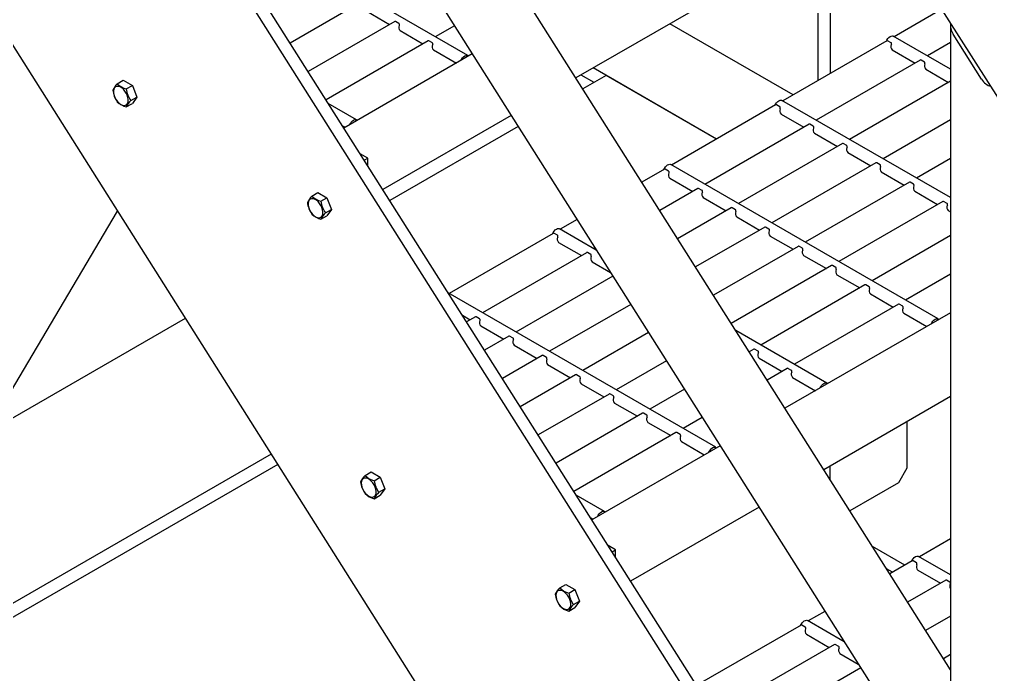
# Model space of a CAD drawing. Header units: millimetres. Extents: x 0 to 55611, y 0 to 32827.
# Drawn here: x 45006 to 45507, y 9602 to 9940 of the extents above; entities that cross this region are included whole.
import ezdxf

# ---------------------------------------------------------------- set-up
doc = ezdxf.new("R2010")
doc.units = ezdxf.units.MM
doc.header["$LTSCALE"] = 10
doc.linetypes.add('SLD-Continua', pattern=[0])
doc.layers.add('CHUTE', color=30, linetype='SLD-Continua')
doc.layers.add('STRUC', color=5, linetype='SLD-Continua')

msp = doc.modelspace()

# ---------------------------------------------------------------- linework, layer by layer
at = {"layer": 'CHUTE', "linetype": 'SLD-Continua', "lineweight": 25}
msp.add_line((44941.62, 9647.36), (45056.27, 9841.41), dxfattribs=at)
at = {"layer": 'STRUC', "linetype": 'SLD-Continua', "lineweight": 25}
for p, q in [((44690.04, 11198.36), (45999.14, 9128.53)), ((45486.76, 9604.25), (44886.82, 10552.82)), ((44866.54, 10512.59), (45485.38, 9534.13)), ((44689.15, 10421.88), (45845.38, 8593.75)), ((45486.76, 9388.78), (44892.84, 10327.83)), ((45486.76, 9377.15), (44892.84, 10316.2)), ((45237.38, 9921.83), (45099.18, 10001.61)), ((45448.17, 9999.68), (45293.24, 9910.24)), ((45418.25, 9982.41), (45418.25, 9908.88)), ((45424.57, 9986.06), (45424.57, 9912.53)), ((45182.27, 9949.36), (45145.6, 9928.19)), ((45185.08, 9944.69), (45196.9, 9937.87)), ((45482.24, 9945.82), (45457.57, 9931.58)), ((45199.55, 9939.39), (45154.84, 9913.58)), ((45201.76, 9938.38), (45199.96, 9939.42)), ((45230.41, 9937.26), (45220.53, 9931.56)), ((45405.44, 9901.49), (45341.76, 9938.25)), ((45486.76, 9937.25), (45486.76, 9181.35)), ((45202.35, 9934.72), (45214.18, 9927.89)), ((45486.76, 9914.73), (45457.15, 9931.82)), ((45502.85, 9909.64), (45488.19, 9932.81)), ((45216.82, 9929.42), (45164.08, 9898.97)), ((45219.04, 9928.41), (45217.24, 9929.45)), ((45453.86, 9929.44), (45400.1, 9898.4)), ((45456.08, 9928.43), (45454.28, 9929.47)), ((45486.76, 9928.49), (45474.84, 9921.61)), ((45239.65, 9922.65), (45173.32, 9884.36)), ((45219.63, 9924.75), (45231.45, 9917.92)), ((45456.67, 9924.77), (45468.49, 9917.94)), ((45471.14, 9919.47), (45417.37, 9888.43)), ((45473.35, 9918.46), (45471.56, 9919.49)), ((45302.58, 9907.87), (45295.86, 9911.75)), ((45308.91, 9911.52), (45296.83, 9904.55)), ((45365.86, 9878.64), (45302.18, 9915.4)), ((45365.86, 9878.64), (45308.91, 9911.52)), ((45473.94, 9914.79), (45485.77, 9907.97)), ((45056.22, 9907.27), (45059.33, 9909.06)), ((45059.33, 9909.06), (45064, 9906.37)), ((45060.88, 9904.57), (45064, 9906.37)), ((45064, 9906.37), (45066.33, 9900.35)), ((45486.76, 9908.54), (45434.65, 9878.45)), ((45060.88, 9895.24), (45064, 9897.03)), ((45063.22, 9898.56), (45066.33, 9900.35)), ((45066.33, 9900.35), (45064, 9897.03)), ((45179.91, 9888.65), (45165.26, 9897.11)), ((45396.39, 9896.26), (45342.62, 9865.22)), ((45398.6, 9895.25), (45396.81, 9896.29)), ((45486.76, 9848.37), (45399.68, 9898.64)), ((45399.19, 9891.59), (45411.02, 9884.76)), ((45259.74, 9890.9), (45193.41, 9852.61)), ((45413.66, 9886.29), (45359.9, 9855.25)), ((45415.88, 9885.28), (45414.08, 9886.32)), ((45486.76, 9888.59), (45451.92, 9868.48)), ((45172.57, 9885.56), (45173.98, 9884.74)), ((45263.33, 9885.21), (45197, 9846.92)), ((45416.47, 9881.62), (45428.3, 9874.79)), ((45430.94, 9876.32), (45377.17, 9845.28)), ((45433.16, 9875.31), (45431.36, 9876.34)), ((45185.6, 9868.84), (45181.73, 9871.07)), ((45433.75, 9871.64), (45445.57, 9864.82)), ((45183.8, 9867.8), (45185.6, 9868.84)), ((45185.6, 9864.95), (45185.6, 9868.84)), ((45448.22, 9866.34), (45394.45, 9835.3)), ((45450.43, 9865.33), (45448.64, 9866.37)), ((45486.76, 9868.65), (45469.2, 9858.51)), ((45338.92, 9863.08), (45327.3, 9856.38)), ((45341.13, 9862.07), (45339.33, 9863.11)), ((45480.41, 9785.68), (45342.2, 9865.46)), ((45451.02, 9861.67), (45462.85, 9854.84)), ((45341.72, 9858.41), (45353.55, 9851.58)), ((45465.49, 9856.37), (45411.73, 9825.33)), ((45467.71, 9855.36), (45465.91, 9856.4)), ((45156.8, 9849.2), (45159.91, 9851)), ((45159.91, 9851), (45164.57, 9848.3)), ((45356.19, 9853.11), (45336.54, 9841.77)), ((45358.41, 9852.1), (45356.61, 9853.14)), ((45468.3, 9851.7), (45480.12, 9844.87)), ((45161.46, 9846.51), (45164.57, 9848.3)), ((45164.57, 9848.3), (45166.91, 9842.29)), ((45359, 9848.44), (45370.82, 9841.61)), ((45482.77, 9846.4), (45429, 9815.36)), ((45484.98, 9845.39), (45483.19, 9846.42)), ((45486.76, 9848.7), (45486.48, 9848.54)), ((45163.8, 9840.5), (45166.91, 9842.29)), ((45166.91, 9842.29), (45164.57, 9838.97)), ((45373.47, 9843.14), (45345.78, 9827.15)), ((45375.68, 9842.13), (45373.89, 9843.16)), ((45485.57, 9841.72), (45486.76, 9841.04)), ((45161.46, 9837.18), (45164.57, 9838.97)), ((45293.8, 9837.04), (45285.15, 9832.04)), ((45376.27, 9838.46), (45388.1, 9831.64)), ((45303.75, 9821.3), (45284.73, 9832.29)), ((45390.74, 9833.16), (45355.02, 9812.54)), ((45392.96, 9832.15), (45391.16, 9833.19)), ((45281.44, 9829.9), (45227.67, 9798.86)), ((45283.66, 9828.89), (45281.86, 9829.93)), ((45393.55, 9828.49), (45405.38, 9821.66)), ((45486.76, 9828.75), (45446.28, 9805.38)), ((45284.25, 9825.23), (45296.07, 9818.4)), ((45303.04, 9822.43), (45302.42, 9822.07)), ((45408.02, 9823.19), (45364.26, 9797.93)), ((45410.23, 9822.18), (45408.44, 9823.22)), ((45298.72, 9819.93), (45244.95, 9788.89)), ((45300.93, 9818.92), (45299.14, 9819.96)), ((45410.83, 9818.52), (45422.65, 9811.69)), ((45301.52, 9815.26), (45311.06, 9809.75)), ((45425.3, 9813.22), (45373.51, 9783.32)), ((45427.51, 9812.21), (45425.71, 9813.24)), ((45312.28, 9807.82), (45262.23, 9778.92)), ((45428.1, 9808.54), (45439.93, 9801.72)), ((45486.76, 9808.81), (45463.55, 9795.41)), ((45442.57, 9803.24), (45388.8, 9772.2)), ((45444.79, 9802.23), (45442.99, 9803.27)), ((45365.46, 9719.32), (45227.25, 9799.11)), ((45445.38, 9798.57), (45457.2, 9791.74)), ((45321.52, 9793.2), (45279.5, 9768.95)), ((45459.85, 9793.27), (45406.08, 9762.23)), ((45462.06, 9792.26), (45460.27, 9793.3)), ((45091.36, 9785.93), (44988.36, 9726.47)), ((45234.54, 9787.57), (45238.6, 9785.23)), ((45241.24, 9786.75), (45236.71, 9784.14)), ((45243.46, 9785.74), (45241.66, 9786.78)), ((45486.76, 9788.86), (45401.23, 9739.48)), ((45462.65, 9788.6), (45474.48, 9781.77)), ((45244.05, 9782.08), (45255.88, 9775.25)), ((45258.52, 9776.78), (45245.95, 9769.52)), ((45260.73, 9775.77), (45258.94, 9776.81)), ((45330.77, 9778.59), (45296.78, 9758.97)), ((45422.94, 9752.5), (45375.78, 9779.72)), ((45261.33, 9772.11), (45273.15, 9765.28)), ((45275.8, 9766.81), (45255.19, 9754.91)), ((45278.01, 9765.8), (45276.21, 9766.83)), ((45385.1, 9770.06), (45382.75, 9768.71)), ((45387.31, 9769.05), (45385.52, 9770.09)), ((45278.6, 9762.13), (45290.43, 9755.31)), ((45340.01, 9763.98), (45314.05, 9749)), ((45387.9, 9765.39), (45399.73, 9758.56)), ((45293.07, 9756.83), (45264.43, 9740.3)), ((45295.29, 9755.82), (45293.49, 9756.86)), ((45402.37, 9760.09), (45391.99, 9754.1)), ((45404.59, 9759.08), (45402.79, 9760.12)), ((45295.88, 9752.16), (45307.7, 9745.33)), ((45405.18, 9755.42), (45417.01, 9748.59)), ((45310.35, 9746.86), (45273.68, 9725.69)), ((45312.56, 9745.85), (45310.77, 9746.89)), ((45349.25, 9749.37), (45331.33, 9739.03)), ((45486.76, 9745.51), (45421.31, 9707.73)), ((45313.15, 9742.19), (45324.98, 9735.36)), ((45327.62, 9736.89), (45282.92, 9711.08)), ((45329.84, 9735.88), (45328.04, 9736.91)), ((45330.43, 9732.21), (45342.26, 9725.39)), ((45358.49, 9734.76), (45348.61, 9729.05)), ((45464.16, 9732.46), (45464.16, 9708.48)), ((45344.9, 9726.91), (45292.16, 9696.47)), ((45347.11, 9725.9), (45345.32, 9726.94)), ((45347.71, 9722.24), (45359.53, 9715.41)), ((45135.71, 9715.81), (44183.77, 9166.27)), ((45367.73, 9720.15), (45301.4, 9681.85)), ((45139.09, 9710.46), (44183.77, 9158.97)), ((45184.3, 9704.76), (45187.41, 9706.56)), ((45187.41, 9706.56), (45192.07, 9703.86)), ((45424.57, 9702.58), (45424.57, 9709.61)), ((45464.16, 9708.48), (45459.85, 9701.01)), ((45188.96, 9702.07), (45192.07, 9703.86)), ((45192.07, 9703.86), (45194.41, 9697.85)), ((45459.85, 9701.01), (45434.73, 9686.51)), ((45191.3, 9696.05), (45194.41, 9697.85)), ((45194.41, 9697.85), (45192.07, 9694.53)), ((45188.96, 9692.73), (45192.07, 9694.53)), ((45307.99, 9686.14), (45293.34, 9694.6)), ((45387.81, 9688.39), (45321.48, 9650.1)), ((45300.64, 9683.05), (45302.06, 9682.23)), ((45486.76, 9671.99), (45470.7, 9662.72)), ((45313.67, 9666.33), (45309.81, 9668.56)), ((45311.87, 9665.29), (45313.67, 9666.33)), ((45313.67, 9662.45), (45313.67, 9666.33)), ((45463.17, 9658.37), (45446.42, 9668.04)), ((45466.99, 9660.58), (45455.38, 9653.87)), ((45469.21, 9659.57), (45467.41, 9660.6)), ((45486.76, 9653.44), (45470.28, 9662.96)), ((45456.84, 9654.72), (45453.69, 9656.54)), ((45469.8, 9655.9), (45481.63, 9649.08)), ((45484.27, 9650.6), (45464.62, 9639.26)), ((45486.48, 9649.59), (45484.69, 9650.63)), ((45284.88, 9646.7), (45287.99, 9648.49)), ((45287.99, 9648.49), (45292.65, 9645.8)), ((45289.54, 9644), (45292.65, 9645.8)), ((45292.65, 9645.8), (45294.99, 9639.79)), ((45289.54, 9634.67), (45292.65, 9636.47)), ((45291.87, 9637.99), (45294.99, 9639.79)), ((45294.99, 9639.79), (45292.65, 9636.47)), ((45421.88, 9634.53), (45413.23, 9629.54)), ((45486.76, 9632.1), (45473.86, 9624.65)), ((45409.52, 9627.4), (45355.75, 9596.36)), ((45411.73, 9626.39), (45409.94, 9627.42)), ((45431.83, 9618.8), (45412.81, 9629.78)), ((45412.33, 9622.73), (45424.15, 9615.9)), ((45426.8, 9617.42), (45373.03, 9586.39)), ((45429.01, 9616.41), (45427.21, 9617.45)), ((45431.12, 9619.92), (45430.5, 9619.56)), ((45429.6, 9612.75), (45439.13, 9607.25)), ((45486.76, 9612.15), (45483.1, 9610.04)), ((45440.36, 9605.31), (45390.3, 9576.41))]:
    msp.add_line(p, q, dxfattribs=at)
at = {"layer": 'STRUC', "linetype": 'SLD-Continua', "lineweight": 25, "flags": 128}
for points in [[(45201.92, 9937.44), (45201.96, 9937.57), (45201.99, 9937.82), (45201.96, 9938.09), (45201.89, 9938.26), (45201.77, 9938.38), (45201.76, 9938.38)], [(45453.64, 9929.31), (45453.89, 9929.84), (45454.37, 9930.58), (45454.94, 9931.21), (45455.56, 9931.67), (45456.18, 9931.92), (45456.75, 9931.96), (45457.15, 9931.82)], [(45219.2, 9927.46), (45219.23, 9927.59), (45219.26, 9927.85), (45219.23, 9928.12), (45219.16, 9928.28), (45219.04, 9928.41), (45219.04, 9928.41)], [(45456.24, 9927.49), (45456.27, 9927.62), (45456.3, 9927.87), (45456.27, 9928.14), (45456.2, 9928.31), (45456.08, 9928.43), (45456.08, 9928.43)], [(45233.88, 9919.32), (45234.13, 9919.85), (45234.61, 9920.59), (45235.18, 9921.21), (45235.8, 9921.67), (45236.42, 9921.93), (45236.99, 9921.96), (45237.47, 9921.77), (45237.71, 9921.53)], [(45473.51, 9917.51), (45473.55, 9917.64), (45473.58, 9917.9), (45473.55, 9918.17), (45473.48, 9918.33), (45473.36, 9918.45), (45473.35, 9918.46)], [(45058.07, 9896.55), (45058.95, 9896.16), (45059.79, 9896.03), (45060.53, 9896.16), (45061.14, 9896.56), (45061.59, 9897.19), (45061.84, 9898.03), (45061.9, 9899.02), (45061.74, 9900.12), (45061.39, 9901.27), (45060.86, 9902.4), (45060.18, 9903.46), (45059.38, 9904.38), (45058.51, 9905.11), (45057.62, 9905.63), (45056.76, 9905.89), (45055.96, 9905.89), (45055.28, 9905.62), (45054.75, 9905.1), (45054.4, 9904.36), (45054.24, 9903.44), (45054.3, 9902.39), (45054.55, 9901.25), (45055, 9900.11), (45055.61, 9899.01), (45056.35, 9898.01), (45057.19, 9897.18), (45058.07, 9896.55)], [(45396.17, 9896.14), (45396.42, 9896.66), (45396.9, 9897.4), (45397.47, 9898.03), (45398.09, 9898.49), (45398.71, 9898.74), (45399.28, 9898.78), (45399.68, 9898.64)], [(45398.76, 9894.31), (45398.8, 9894.44), (45398.83, 9894.69), (45398.8, 9894.96), (45398.73, 9895.13), (45398.61, 9895.25), (45398.6, 9895.25)], [(45176.41, 9886.14), (45176.65, 9886.67), (45177.13, 9887.41), (45177.7, 9888.03), (45178.32, 9888.49), (45178.94, 9888.75), (45179.51, 9888.78), (45179.99, 9888.6), (45180.24, 9888.35)], [(45416.04, 9884.33), (45416.08, 9884.46), (45416.11, 9884.72), (45416.08, 9884.99), (45416.01, 9885.15), (45415.88, 9885.28), (45415.88, 9885.28)], [(45433.32, 9874.36), (45433.35, 9874.49), (45433.38, 9874.75), (45433.35, 9875.01), (45433.28, 9875.18), (45433.16, 9875.3), (45433.16, 9875.31)], [(45338.7, 9862.96), (45338.94, 9863.48), (45339.42, 9864.23), (45340, 9864.85), (45340.61, 9865.31), (45341.23, 9865.56), (45341.81, 9865.6), (45342.2, 9865.46)], [(45341.29, 9861.13), (45341.33, 9861.26), (45341.36, 9861.51), (45341.33, 9861.78), (45341.26, 9861.95), (45341.13, 9862.07), (45341.13, 9862.07)], [(45450.59, 9864.39), (45450.63, 9864.52), (45450.66, 9864.77), (45450.63, 9865.04), (45450.56, 9865.21), (45450.44, 9865.33), (45450.43, 9865.33)], [(45358.57, 9851.16), (45358.6, 9851.28), (45358.63, 9851.54), (45358.6, 9851.81), (45358.53, 9851.98), (45358.41, 9852.1), (45358.41, 9852.1)], [(45467.87, 9854.41), (45467.9, 9854.54), (45467.93, 9854.8), (45467.9, 9855.07), (45467.83, 9855.24), (45467.71, 9855.36), (45467.71, 9855.36)], [(45158.65, 9838.49), (45159.53, 9838.09), (45160.37, 9837.96), (45161.11, 9838.1), (45161.72, 9838.49), (45162.17, 9839.13), (45162.42, 9839.96), (45162.48, 9840.96), (45162.32, 9842.06), (45161.97, 9843.21), (45161.44, 9844.34), (45160.75, 9845.39), (45159.96, 9846.31), (45159.09, 9847.05), (45158.2, 9847.56), (45157.34, 9847.83), (45156.54, 9847.83), (45155.86, 9847.56), (45155.33, 9847.04), (45154.98, 9846.3), (45154.82, 9845.38), (45154.87, 9844.32), (45155.13, 9843.19), (45155.57, 9842.04), (45156.19, 9840.94), (45156.93, 9839.95), (45157.76, 9839.12), (45158.65, 9838.49)], [(45375.84, 9841.18), (45375.88, 9841.31), (45375.91, 9841.57), (45375.88, 9841.83), (45375.81, 9842), (45375.69, 9842.12), (45375.68, 9842.13)], [(45485.14, 9844.44), (45485.18, 9844.57), (45485.21, 9844.83), (45485.18, 9845.09), (45485.11, 9845.26), (45484.99, 9845.38), (45484.98, 9845.39)], [(45281.22, 9829.78), (45281.47, 9830.31), (45281.95, 9831.05), (45282.52, 9831.67), (45283.14, 9832.13), (45283.76, 9832.39), (45284.33, 9832.42), (45284.73, 9832.29)], [(45393.12, 9831.21), (45393.15, 9831.34), (45393.18, 9831.59), (45393.15, 9831.86), (45393.08, 9832.03), (45392.96, 9832.15), (45392.96, 9832.15)], [(45283.82, 9827.95), (45283.85, 9828.08), (45283.88, 9828.33), (45283.85, 9828.6), (45283.78, 9828.77), (45283.66, 9828.89), (45283.66, 9828.89)], [(45410.39, 9821.24), (45410.43, 9821.36), (45410.46, 9821.62), (45410.43, 9821.89), (45410.36, 9822.06), (45410.24, 9822.18), (45410.23, 9822.18)], [(45301.09, 9817.98), (45301.13, 9818.11), (45301.16, 9818.36), (45301.13, 9818.63), (45301.06, 9818.8), (45300.94, 9818.92), (45300.93, 9818.92)], [(45427.67, 9811.26), (45427.71, 9811.39), (45427.74, 9811.65), (45427.71, 9811.91), (45427.64, 9812.08), (45427.51, 9812.2), (45427.51, 9812.21)], [(45444.95, 9801.29), (45444.98, 9801.42), (45445.01, 9801.67), (45444.98, 9801.94), (45444.91, 9802.11), (45444.79, 9802.23), (45444.79, 9802.23)], [(45462.22, 9791.32), (45462.26, 9791.45), (45462.29, 9791.7), (45462.26, 9791.97), (45462.19, 9792.14), (45462.07, 9792.26), (45462.06, 9792.26)], [(45243.62, 9784.8), (45243.65, 9784.93), (45243.68, 9785.18), (45243.66, 9785.45), (45243.58, 9785.62), (45243.46, 9785.74), (45243.46, 9785.74)], [(45476.91, 9783.17), (45477.15, 9783.7), (45477.63, 9784.44), (45478.2, 9785.06), (45478.82, 9785.52), (45479.44, 9785.78), (45480.01, 9785.81), (45480.49, 9785.63), (45480.74, 9785.38)], [(45260.89, 9774.82), (45260.93, 9774.95), (45260.96, 9775.21), (45260.93, 9775.48), (45260.86, 9775.65), (45260.74, 9775.77), (45260.73, 9775.77)], [(45278.17, 9764.85), (45278.21, 9764.98), (45278.24, 9765.24), (45278.21, 9765.5), (45278.14, 9765.67), (45278.02, 9765.79), (45278.01, 9765.8)], [(45387.47, 9768.11), (45387.51, 9768.24), (45387.54, 9768.49), (45387.51, 9768.76), (45387.44, 9768.93), (45387.32, 9769.05), (45387.31, 9769.05)], [(45295.45, 9754.88), (45295.48, 9755.01), (45295.51, 9755.26), (45295.48, 9755.53), (45295.41, 9755.7), (45295.29, 9755.82), (45295.29, 9755.82)], [(45404.75, 9758.14), (45404.78, 9758.27), (45404.81, 9758.52), (45404.79, 9758.79), (45404.71, 9758.96), (45404.59, 9759.08), (45404.59, 9759.08)], [(45419.43, 9749.99), (45419.68, 9750.52), (45420.16, 9751.26), (45420.73, 9751.88), (45421.35, 9752.34), (45421.97, 9752.6), (45422.54, 9752.64), (45423.02, 9752.45), (45423.27, 9752.21)], [(45312.72, 9744.9), (45312.76, 9745.03), (45312.79, 9745.29), (45312.76, 9745.56), (45312.69, 9745.73), (45312.57, 9745.85), (45312.56, 9745.85)], [(45330, 9734.93), (45330.03, 9735.06), (45330.06, 9735.32), (45330.04, 9735.58), (45329.96, 9735.75), (45329.84, 9735.87), (45329.84, 9735.88)], [(45347.27, 9724.96), (45347.31, 9725.09), (45347.34, 9725.34), (45347.31, 9725.61), (45347.24, 9725.78), (45347.12, 9725.9), (45347.11, 9725.9)], [(45361.96, 9716.81), (45362.21, 9717.34), (45362.68, 9718.08), (45363.26, 9718.71), (45363.88, 9719.16), (45364.49, 9719.42), (45365.07, 9719.46), (45365.54, 9719.27), (45365.79, 9719.03)], [(45186.15, 9694.04), (45187.03, 9693.65), (45187.87, 9693.52), (45188.61, 9693.66), (45189.22, 9694.05), (45189.67, 9694.68), (45189.92, 9695.52), (45189.97, 9696.52), (45189.82, 9697.62), (45189.47, 9698.77), (45188.94, 9699.9), (45188.25, 9700.95), (45187.46, 9701.87), (45186.59, 9702.61), (45185.7, 9703.12), (45184.84, 9703.38), (45184.04, 9703.38), (45183.36, 9703.12), (45182.83, 9702.6), (45182.48, 9701.86), (45182.32, 9700.93), (45182.37, 9699.88), (45182.63, 9698.75), (45183.07, 9697.6), (45183.68, 9696.5), (45184.43, 9695.51), (45185.26, 9694.67), (45186.15, 9694.04)], [(45304.48, 9683.63), (45304.73, 9684.16), (45305.21, 9684.9), (45305.78, 9685.53), (45306.4, 9685.99), (45307.02, 9686.24), (45307.59, 9686.28), (45308.07, 9686.09), (45308.32, 9685.85)], [(45466.78, 9660.45), (45467.02, 9660.98), (45467.5, 9661.72), (45468.07, 9662.34), (45468.69, 9662.8), (45469.31, 9663.06), (45469.88, 9663.09), (45470.28, 9662.96)], [(45469.37, 9658.62), (45469.4, 9658.75), (45469.43, 9659.01), (45469.4, 9659.27), (45469.33, 9659.44), (45469.21, 9659.56), (45469.21, 9659.57)], [(45286.73, 9635.98), (45287.61, 9635.59), (45288.45, 9635.46), (45289.19, 9635.59), (45289.8, 9635.99), (45290.25, 9636.62), (45290.5, 9637.46), (45290.55, 9638.45), (45290.4, 9639.56), (45290.05, 9640.7), (45289.52, 9641.83), (45288.83, 9642.89), (45288.04, 9643.81), (45287.17, 9644.54), (45286.28, 9645.06), (45285.42, 9645.32), (45284.62, 9645.32), (45283.94, 9645.05), (45283.41, 9644.53), (45283.06, 9643.79), (45282.9, 9642.87), (45282.95, 9641.82), (45283.21, 9640.68), (45283.65, 9639.54), (45284.26, 9638.44), (45285.01, 9637.44), (45285.84, 9636.61), (45286.73, 9635.98)], [(45486.64, 9648.65), (45486.68, 9648.78), (45486.71, 9649.03), (45486.68, 9649.3), (45486.61, 9649.47), (45486.49, 9649.59), (45486.48, 9649.59)], [(45409.3, 9627.27), (45409.55, 9627.8), (45410.03, 9628.54), (45410.6, 9629.16), (45411.22, 9629.62), (45411.84, 9629.88), (45412.41, 9629.92), (45412.81, 9629.78)], [(45411.89, 9625.44), (45411.93, 9625.57), (45411.96, 9625.83), (45411.93, 9626.1), (45411.86, 9626.26), (45411.74, 9626.39), (45411.73, 9626.39)], [(45429.17, 9615.47), (45429.21, 9615.6), (45429.24, 9615.86), (45429.21, 9616.12), (45429.14, 9616.29), (45429.02, 9616.41), (45429.01, 9616.41)]]:
    msp.add_lwpolyline(points, dxfattribs=at)
at = {"layer": 'STRUC', "linetype": 'SLD-Continua', "lineweight": 25}
for centre, radius, start, end in [((45199.78, 9939.05), 0.414, 63.338, 124.2198), ((45203.91, 9936.36), 2.26, 151.5127, 226.5278), ((45217.05, 9929.08), 0.414, 63.338, 124.2198), ((45221.18, 9926.39), 2.26, 151.5127, 226.5278), ((45454.1, 9929.1), 0.414, 63.338, 124.2198), ((45458.22, 9926.41), 2.26, 151.5127, 226.5278), ((45471.37, 9919.12), 0.414, 63.338, 124.2198), ((45475.5, 9916.43), 2.26, 151.5127, 226.5278), ((45065.1, 9898.54), 12.45, 135.5193, 154.2794), ((45063.39, 9914.3), 10.05, 224.4517, 255.5537), ((45066.85, 9905.52), 13.06, 186.9074, 215.504), ((45073.66, 9906.07), 12.86, 186.6851, 215.7263), ((45063.39, 9904.97), 10.04, 224.4446, 255.5608), ((45070.65, 9890.85), 10.71, 133.9748, 155.8238), ((45396.62, 9895.92), 0.414, 63.338, 124.2198), ((45400.75, 9893.23), 2.26, 151.5127, 226.5278), ((45413.9, 9885.95), 0.414, 63.338, 124.2198), ((45418.03, 9883.26), 2.26, 151.5127, 226.5278), ((45431.17, 9875.97), 0.414, 63.338, 124.2198), ((45435.3, 9873.28), 2.26, 151.5127, 226.5278), ((45448.45, 9866), 0.414, 63.338, 124.2198), ((45339.15, 9862.74), 0.414, 63.338, 124.2198), ((45343.28, 9860.05), 2.26, 151.5127, 226.5278), ((45452.58, 9863.31), 2.26, 151.5127, 226.5278), ((45465.73, 9856.03), 0.414, 63.338, 124.2198), ((45356.42, 9852.77), 0.414, 63.338, 124.2198), ((45360.55, 9850.08), 2.26, 151.5127, 226.5278), ((45469.85, 9853.34), 2.26, 151.5127, 226.5278), ((45165.68, 9840.48), 12.45, 135.5193, 154.2794), ((45167.43, 9847.45), 13.06, 186.9074, 215.504), ((45163.97, 9856.24), 10.05, 224.4517, 255.5537), ((45174.24, 9848.01), 12.86, 186.6851, 215.7263), ((45483, 9846.05), 0.414, 63.338, 124.2198), ((45373.7, 9842.79), 0.414, 63.338, 124.2198), ((45377.83, 9840.1), 2.26, 151.5127, 226.5278), ((45487.13, 9843.36), 2.26, 151.5127, 226.5278), ((45163.97, 9846.9), 10.04, 224.4446, 255.5608), ((45171.23, 9832.79), 10.71, 133.9748, 155.8238), ((45390.98, 9832.82), 0.414, 63.338, 124.2198), ((45395.1, 9830.13), 2.26, 151.5127, 226.5278), ((45281.67, 9829.56), 0.414, 63.338, 124.2198), ((45285.8, 9826.87), 2.26, 151.5127, 226.5278), ((45408.25, 9822.85), 0.414, 63.338, 124.2198), ((45412.38, 9820.16), 2.26, 151.5127, 226.5278), ((45298.95, 9819.59), 0.414, 63.338, 124.2198), ((45303.08, 9816.9), 2.26, 151.5127, 226.5278), ((45425.53, 9812.87), 0.414, 63.338, 124.2198), ((45429.66, 9810.18), 2.26, 151.5127, 226.5278), ((45442.8, 9802.9), 0.414, 63.338, 124.2198), ((45446.93, 9800.21), 2.26, 151.5127, 226.5278), ((45460.08, 9792.93), 0.414, 63.338, 124.2198), ((45464.21, 9790.24), 2.26, 151.5127, 226.5278), ((45241.48, 9786.41), 0.414, 63.338, 124.2198), ((45245.6, 9783.72), 2.26, 151.5127, 226.5278), ((45258.75, 9776.44), 0.414, 63.338, 124.2198), ((45262.88, 9773.75), 2.26, 151.5127, 226.5278), ((45276.03, 9766.46), 0.414, 63.338, 124.2198), ((45385.33, 9769.72), 0.414, 63.338, 124.2198), ((45389.46, 9767.03), 2.26, 151.5127, 226.5278), ((45280.16, 9763.77), 2.26, 151.5127, 226.5278), ((45293.3, 9756.49), 0.414, 63.338, 124.2198), ((45402.61, 9759.75), 0.414, 63.338, 124.2198), ((45406.73, 9757.06), 2.26, 151.5127, 226.5278), ((45297.43, 9753.8), 2.26, 151.5127, 226.5278), ((45310.58, 9746.52), 0.414, 63.338, 124.2198), ((45314.71, 9743.83), 2.26, 151.5127, 226.5278), ((45327.86, 9736.54), 0.414, 63.338, 124.2198), ((45331.99, 9733.85), 2.26, 151.5127, 226.5278), ((45345.13, 9726.57), 0.414, 63.338, 124.2198), ((45349.26, 9723.88), 2.26, 151.5127, 226.5278), ((45193.18, 9696.04), 12.45, 135.5193, 154.2794), ((45194.93, 9703.01), 13.06, 186.9074, 215.504), ((45191.47, 9711.8), 10.05, 224.4517, 255.5537), ((45201.74, 9703.56), 12.86, 186.6851, 215.7263), ((45191.47, 9702.46), 10.04, 224.4446, 255.5608), ((45198.73, 9688.35), 10.71, 133.9748, 155.8238), ((45467.23, 9660.23), 0.414, 63.338, 124.2198), ((45471.35, 9657.54), 2.26, 151.5127, 226.5278), ((45484.5, 9650.26), 0.414, 63.338, 124.2198), ((45293.76, 9637.98), 12.45, 135.5193, 154.2794), ((45292.05, 9653.73), 10.05, 224.4517, 255.5537), ((45488.93, 9647.53), 2.55, 154.0296, 211.484), ((45295.51, 9644.95), 13.06, 186.9074, 215.504), ((45302.32, 9645.5), 12.86, 186.6851, 215.7263), ((45292.05, 9644.4), 10.04, 224.4446, 255.5608), ((45299.31, 9630.29), 10.71, 133.9748, 155.8238), ((45409.75, 9627.06), 0.414, 63.338, 124.2198), ((45413.88, 9624.37), 2.26, 151.5127, 226.5278), ((45427.03, 9617.08), 0.414, 63.338, 124.2198), ((45431.16, 9614.39), 2.26, 151.5127, 226.5278)]:
    msp.add_arc(centre, radius, start, end, dxfattribs=at)
for centre, start_param, end_param in [((45491.64, 9934.8), 0.503025, 1.530615), ((45506.29, 9911.63), 1.530615, 2.558206)]:
    msp.add_ellipse(centre, major_axis=(-3.58, 5.37), ratio=0.616084, start_param=start_param, end_param=end_param, dxfattribs=at)

doc.saveas('drawing.dxf')
